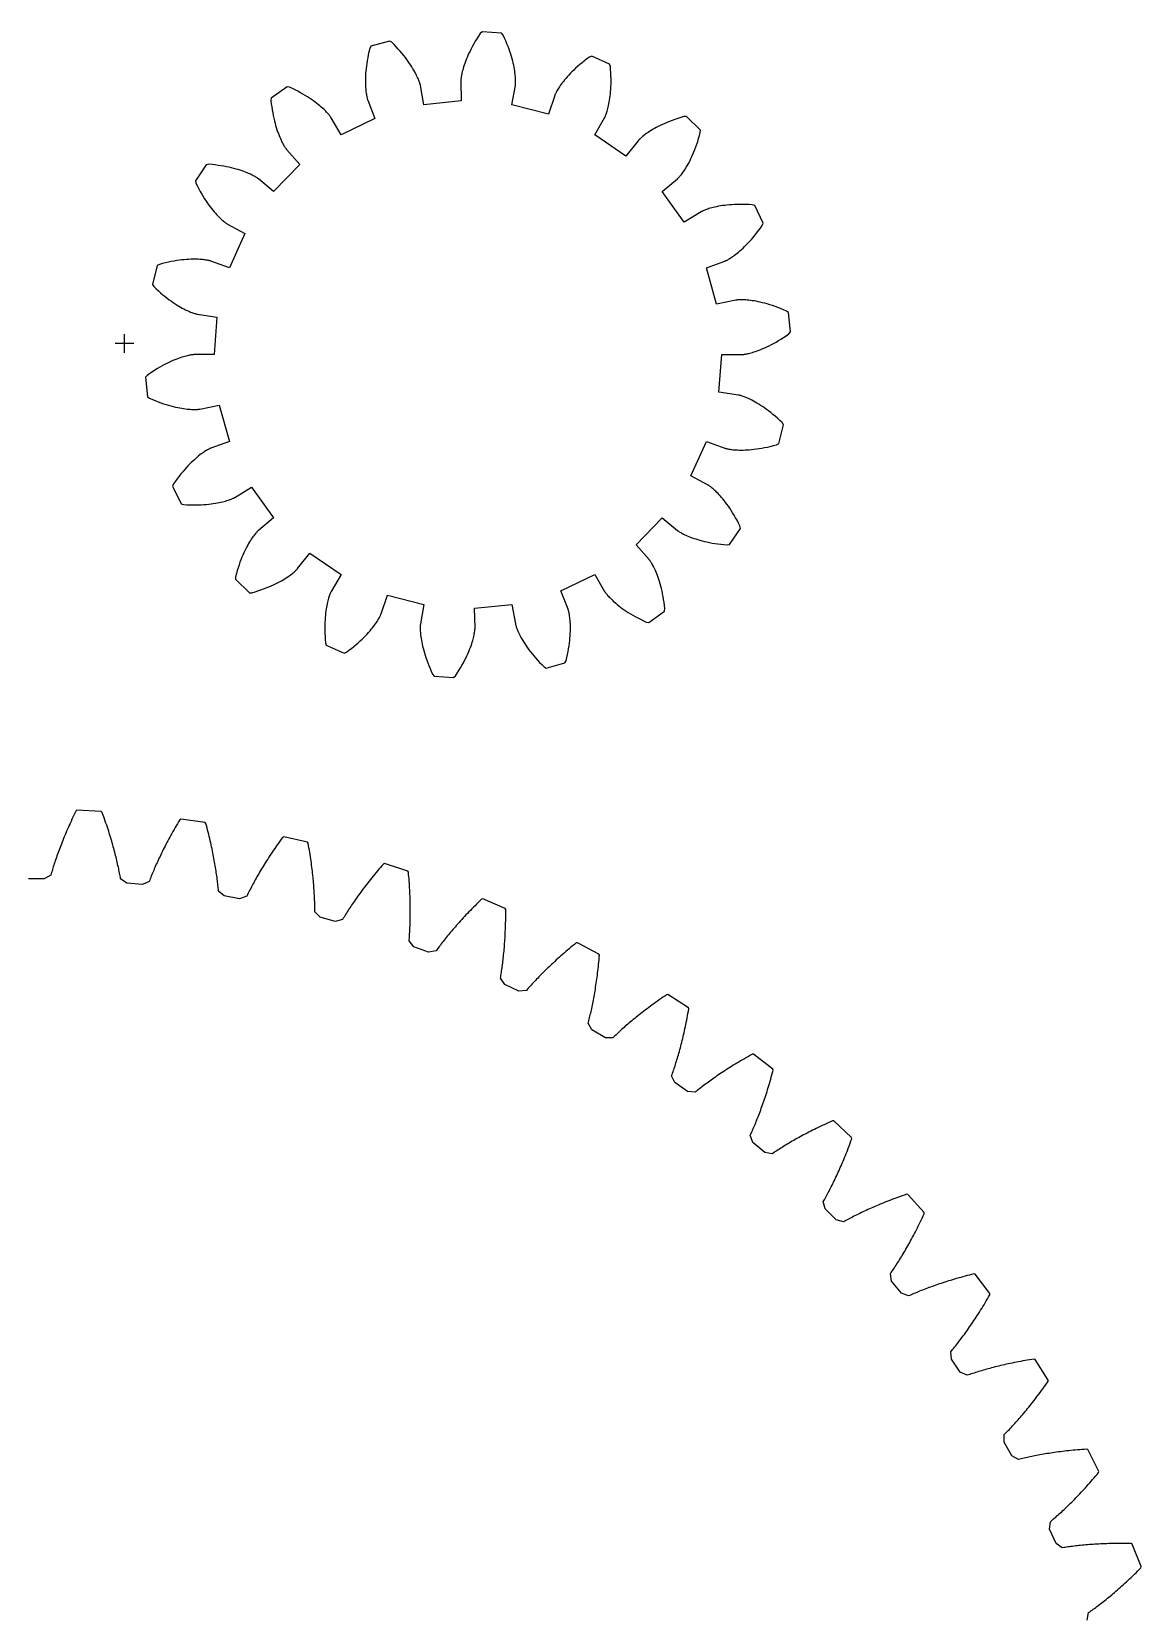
# Model space of a CAD drawing. Extents: x 40 to 151, y 37 to 169.
# Drawn here: x 89.7 to 136, y 102.7 to 168.9 of the extents above; entities that cross this region are included whole.
import ezdxf

# ---------------------------------------------------------------- set-up
doc = ezdxf.new("R2010")
doc.units = 0
doc.layers.add('Layer_1', color=7, linetype='CONTINUOUS')

msp = doc.modelspace()

# ---------------------------------------------------------------- linework, layer by layer
at = {"layer": 'Layer_1', "color": 1}
msp.add_lwpolyline([(119.480262, 155.459025), (119.519971, 155.466363), (119.563744, 155.475309), (119.611527, 155.486062), (119.663261, 155.498762), (119.718895, 155.51355), (119.778359, 155.530596), (119.841586, 155.55007), (119.908503, 155.572111), (119.979036, 155.596862), (120.053103, 155.624464), (120.130612, 155.65509), (120.21148, 155.68887), (120.295611, 155.725942), (120.382899, 155.766452), (120.47325, 155.810521), (120.56655, 155.858302), (120.662697, 155.909909), (120.761565, 155.965476), (120.863044, 156.025123), (120.967003, 156.088979), (121.073325, 156.157158), (121.181876, 156.229771), (121.292518, 156.306936), (121.362083, 156.385733), (121.280501, 157.196532), (121.196633, 157.259891), (121.072834, 157.313468), (120.951995, 157.363), (120.834223, 157.408633), (120.719624, 157.450495), (120.608296, 157.488733), (120.50034, 157.523489), (120.395842, 157.554909), (120.294894, 157.583139), (120.197575, 157.608342), (120.103965, 157.630637), (120.014136, 157.650224), (119.92816, 157.667213), (119.846101, 157.681776), (119.768019, 157.694081), (119.693967, 157.704297), (119.624001, 157.712567), (119.558161, 157.719058), (119.49649, 157.72394), (119.439027, 157.727355), (119.385797, 157.729613), (119.336831, 157.730742), (119.292153, 157.730795), (119.251778, 157.729949), (119.215718, 157.728538), (119.18398, 157.726844), (119.156576, 157.724869), (119.13349, 157.722611), (119.114722, 157.720353), (119.100244, 157.718378), (119.090056, 157.716684), (119.08413, 157.715555), (118.278642, 157.551827), (117.851724, 159.065997), (118.624107, 159.347144), (118.629695, 159.349402), (118.639206, 159.353381), (118.652555, 159.35928), (118.669686, 159.367238), (118.690542, 159.377426), (118.715011, 159.389957), (118.743008, 159.405), (118.774464, 159.422695), (118.809273, 159.443156), (118.847342, 159.466552), (118.888566, 159.492996), (118.932839, 159.522616), (118.980057, 159.555548), (119.030101, 159.591918), (119.082854, 159.631839), (119.1382, 159.675436), (119.196017, 159.722821), (119.256164, 159.774107), (119.318529, 159.829397), (119.382963, 159.888796), (119.449339, 159.952406), (119.517513, 160.020326), (119.587337, 160.092643), (119.658675, 160.169449), (119.731367, 160.250828), (119.805272, 160.336858), (119.880228, 160.427615), (119.956078, 160.523178), (120.03267, 160.62361), (120.109838, 160.728972), (120.187415, 160.839326), (120.225837, 160.937159), (119.871863, 161.671162), (119.771383, 161.702018), (119.636732, 161.710004), (119.506235, 161.715226), (119.379958, 161.717766), (119.25795, 161.717921), (119.140261, 161.715663), (119.026926, 161.711401), (118.917985, 161.705193), (118.81347, 161.697206), (118.713402, 161.687582), (118.617805, 161.676519), (118.526704, 161.664186), (118.440101, 161.650752), (118.358011, 161.636387), (118.280426, 161.62126), (118.20735, 161.605512), (118.138773, 161.58934), (118.074688, 161.572915), (118.015072, 161.556405), (117.9599, 161.539951), (117.909154, 161.523752), (117.862799, 161.507947), (117.820793, 161.492736), (117.783105, 161.478229), (117.749681, 161.464626), (117.720474, 161.452067), (117.695413, 161.440722), (117.674472, 161.430731), (117.657567, 161.422265), (117.644641, 161.415463), (117.63561, 161.410496), (117.630389, 161.407505), (116.929476, 160.978157), (116.010428, 162.255001), (116.640071, 162.78336), (116.644558, 162.787368), (116.652122, 162.794367), (116.662677, 162.804471), (116.676054, 162.81782), (116.692169, 162.834527), (116.710881, 162.854678), (116.732047, 162.878385), (116.755556, 162.90576), (116.781267, 162.936901), (116.809037, 162.971896), (116.838736, 163.01084), (116.870206, 163.05382), (116.903314, 163.100917), (116.9379, 163.152205), (116.973818, 163.207763), (117.010914, 163.267659), (117.049034, 163.331961), (117.08802, 163.400727), (117.127711, 163.474009), (117.167945, 163.551869), (117.208562, 163.634342), (117.249392, 163.721481), (117.290274, 163.813319), (117.331038, 163.909893), (117.371515, 164.011225), (117.411537, 164.117343), (117.450929, 164.228268), (117.489523, 164.34401), (117.527149, 164.464578), (117.563626, 164.589978), (117.598785, 164.720212), (117.601325, 164.825289), (117.017659, 165.393956), (116.912689, 165.388593), (116.783414, 165.350053), (116.659002, 165.310327), (116.539456, 165.269577), (116.424758, 165.227983), (116.314897, 165.185718), (116.209854, 165.14295), (116.109609, 165.099846), (116.014133, 165.056584), (115.923387, 165.013325), (115.837341, 164.970241), (115.755951, 164.927493), (115.679166, 164.885244), (115.60694, 164.843659), (115.539215, 164.802898), (115.475927, 164.763118), (115.417019, 164.724474), (115.362411, 164.687124), (115.312038, 164.651209), (115.265821, 164.616891), (115.223674, 164.584311), (115.185515, 164.553613), (115.151256, 164.52494), (115.120795, 164.498439), (115.094041, 164.474224), (115.070898, 164.452437), (115.051256, 164.433217), (115.035, 164.416679), (115.022018, 164.402963), (115.012196, 164.392154), (115.005395, 164.384393), (115.001528, 164.379793), (114.489732, 163.736614), (113.189402, 164.62212), (113.600365, 165.333969), (113.603224, 165.339247), (113.607951, 165.348419), (113.614397, 165.361514), (113.622415, 165.378645), (113.631844, 165.39984), (113.642529, 165.425183), (113.654317, 165.45471), (113.667051, 165.488477), (113.680561, 165.526529), (113.694689, 165.568916), (113.709274, 165.615669), (113.724148, 165.666819), (113.739162, 165.7224), (113.75412, 165.782423), (113.76888, 165.846919), (113.783245, 165.915892), (113.797074, 165.989354), (113.810197, 166.067304), (113.822417, 166.149744), (113.833593, 166.236665), (113.843556, 166.32806), (113.852107, 166.423906), (113.859106, 166.524191), (113.864384, 166.628878), (113.86777, 166.737946), (113.869182, 166.851351), (113.868335, 166.96906), (113.865005, 167.09102), (113.859134, 167.217184), (113.850527, 167.347503), (113.839012, 167.481906), (113.805552, 167.581545), (113.062588, 167.916294), (112.965785, 167.875344), (112.857487, 167.794919), (112.754169, 167.715036), (112.655767, 167.635855), (112.562213, 167.557542), (112.473432, 167.480249), (112.389354, 167.404134), (112.309894, 167.329348), (112.234974, 167.256038), (112.164496, 167.184354), (112.098375, 167.114436), (112.036514, 167.046429), (111.978811, 166.980465), (111.925162, 166.916688), (111.875461, 166.85522), (111.829597, 166.796194), (111.787455, 166.739732), (111.748919, 166.685955), (111.713865, 166.634983), (111.682172, 166.586923), (111.653711, 166.541894), (111.628356, 166.499999), (111.605965, 166.461334), (111.586412, 166.426), (111.569552, 166.394092), (111.555244, 166.365706), (111.543351, 166.340927), (111.533719, 166.319817), (111.526206, 166.30246), (111.520657, 166.288941), (111.516927, 166.279318), (111.514866, 166.273673), (111.253919, 165.494238), (109.729147, 165.881604), (109.871857, 166.691077), (109.872732, 166.697032), (109.87403, 166.707248), (109.875611, 166.721755), (109.877276, 166.740579), (109.878884, 166.763721), (109.880267, 166.791181), (109.881255, 166.822957), (109.881678, 166.859042), (109.881368, 166.899419), (109.880154, 166.944084), (109.877868, 166.993007), (109.874352, 167.046161), (109.869444, 167.103517), (109.86297, 167.165041), (109.854769, 167.230686), (109.84469, 167.300417), (109.832558, 167.374179), (109.818224, 167.451912), (109.801522, 167.533567), (109.782297, 167.619066), (109.760396, 167.708358), (109.735662, 167.801356), (109.707948, 167.897983), (109.677099, 167.998167), (109.642971, 168.101807), (109.605415, 168.208826), (109.564292, 168.319118), (109.519462, 168.432591), (109.470781, 168.549135), (109.41812, 168.668645), (109.361343, 168.791011), (109.295822, 168.873197), (108.483173, 168.933652), (108.406214, 168.86206), (108.331955, 168.749445), (108.262189, 168.639043), (108.196799, 168.530985), (108.135673, 168.425395), (108.078683, 168.322398), (108.025711, 168.222119), (107.976621, 168.124662), (107.931289, 168.030148), (107.889582, 167.938683), (107.851362, 167.850367), (107.816491, 167.765302), (107.784825, 167.683585), (107.756228, 167.605305), (107.730546, 167.530544), (107.707638, 167.459393), (107.687352, 167.391922), (107.669532, 167.328208), (107.654027, 167.26832), (107.640684, 167.212322), (107.629341, 167.160272), (107.619841, 167.112226), (107.612027, 167.068236), (107.605736, 167.028347), (107.600808, 166.9926), (107.597075, 166.961028), (107.594365, 166.933681), (107.592531, 166.910567), (107.591402, 166.891686), (107.590809, 166.877095), (107.590591, 166.866794), (107.59058, 166.860783), (107.611947, 166.039099), (106.046643, 165.881604), (105.903891, 166.691069), (105.902677, 166.696967), (105.900419, 166.707014), (105.896934, 166.72121), (105.892071, 166.73947), (105.885667, 166.761765), (105.877573, 166.78804), (105.867625, 166.818235), (105.85567, 166.852282), (105.841562, 166.890123), (105.825136, 166.931672), (105.806259, 166.976861), (105.784773, 167.025609), (105.760541, 167.077826), (105.733414, 167.133424), (105.703258, 167.192309), (105.669935, 167.254384), (105.633309, 167.319549), (105.593252, 167.387692), (105.549632, 167.458707), (105.50232, 167.53248), (105.451203, 167.608895), (105.396154, 167.687821), (105.337058, 167.769143), (105.273808, 167.852735), (105.206291, 167.938457), (105.134397, 168.026174), (105.058033, 168.115752), (104.977095, 168.207048), (104.891492, 168.299913), (104.801128, 168.394204), (104.705924, 168.489767), (104.616244, 168.544591), (103.831932, 168.323456), (103.784094, 168.229863), (103.752833, 168.098641), (103.725034, 167.971037), (103.700549, 167.847127), (103.679218, 167.726999), (103.660896, 167.610726), (103.645414, 167.498371), (103.632615, 167.390006), (103.622345, 167.285688), (103.614437, 167.185474), (103.608728, 167.089411), (103.60505, 166.997548), (103.603244, 166.909932), (103.603166, 166.826589), (103.604606, 166.747555), (103.607428, 166.672857), (103.611438, 166.602516), (103.616484, 166.536549), (103.622397, 166.474968), (103.629009, 166.417784), (103.636152, 166.364995), (103.643657, 166.316602), (103.651358, 166.272592), (103.659091, 166.232954), (103.666686, 166.197676), (103.673973, 166.166734), (103.680797, 166.140092), (103.686986, 166.11774), (103.692382, 166.099621), (103.696816, 166.085708), (103.700138, 166.075943), (103.70217, 166.070298), (104.003287, 165.305479), (102.586249, 164.622114), (102.17525, 165.333938), (102.172101, 165.339075), (102.166527, 165.347739), (102.158399, 165.359874), (102.147584, 165.375368), (102.133942, 165.394136), (102.117347, 165.416065), (102.097673, 165.441041), (102.074796, 165.468953), (102.048592, 165.499682), (102.018949, 165.533108), (101.985754, 165.569117), (101.948891, 165.607575), (101.908262, 165.648356), (101.863755, 165.691322), (101.81528, 165.736348), (101.762732, 165.783281), (101.706029, 165.831987), (101.645078, 165.882321), (101.579801, 165.934135), (101.510113, 165.987277), (101.435944, 166.041596), (101.357219, 166.09694), (101.273876, 166.153145), (101.18585, 166.210063), (101.093081, 166.267518), (100.995528, 166.325359), (100.893128, 166.383415), (100.785849, 166.441522), (100.673645, 166.499513), (100.556482, 166.557211), (100.434335, 166.614451), (100.331312, 166.635279), (99.669928, 166.159226), (99.656994, 166.05492), (99.672496, 165.920921), (99.690017, 165.791499), (99.709385, 165.666689), (99.730431, 165.546514), (99.752977, 165.430983), (99.776856, 165.320109), (99.801898, 165.213903), (99.827924, 165.112363), (99.854767, 165.015487), (99.882258, 164.923268), (99.91022, 164.835689), (99.938494, 164.752735), (99.966904, 164.674382), (99.995286, 164.600606), (100.023469, 164.531377), (100.051299, 164.46665), (100.078601, 164.406387), (100.105218, 164.350543), (100.13099, 164.299069), (100.155758, 164.251904), (100.179363, 164.208998), (100.201653, 164.170274), (100.222472, 164.135676), (100.241675, 164.105117), (100.259111, 164.078532), (100.274627, 164.055841), (100.288092, 164.036961), (100.299358, 164.021777), (100.308285, 164.010206), (100.314742, 164.002163), (100.318597, 163.997534), (100.863137, 163.381827), (99.765282, 162.255021), (99.13561, 162.783349), (99.130894, 162.787075), (99.122693, 162.793312), (99.110904, 162.801948), (99.095439, 162.812813), (99.076202, 162.825767), (99.053111, 162.840697), (99.026083, 162.857433), (98.995039, 162.875833), (98.959907, 162.895758), (98.920621, 162.917038), (98.877109, 162.939531), (98.829319, 162.963068), (98.777191, 162.987481), (98.720675, 163.012627), (98.65972, 163.038337), (98.594291, 163.064471), (98.52435, 163.090859), (98.449862, 163.117303), (98.370798, 163.143662), (98.287137, 163.169768), (98.198861, 163.19545), (98.105957, 163.22054), (98.008411, 163.244839), (97.906229, 163.268207), (97.799409, 163.290474), (97.687952, 163.311472), (97.571874, 163.331001), (97.451186, 163.348923), (97.325915, 163.365037), (97.196085, 163.379177), (97.061728, 163.391171), (96.95779, 163.375536), (96.499114, 162.701987), (96.522629, 162.599543), (96.583028, 162.478927), (96.643757, 162.363307), (96.704646, 162.252647), (96.765526, 162.146918), (96.826228, 162.046066), (96.886588, 161.950046), (96.946442, 161.858809), (97.005627, 161.772291), (97.063982, 161.690438), (97.121355, 161.61318), (97.177587, 161.540451), (97.232527, 161.47217), (97.286021, 161.408258), (97.337923, 161.348639), (97.38809, 161.293224), (97.436375, 161.241916), (97.482644, 161.194627), (97.526755, 161.151255), (97.568578, 161.111702), (97.607985, 161.075854), (97.64484, 161.043604), (97.679031, 161.01484), (97.710429, 160.98944), (97.738924, 160.967286), (97.764397, 160.948264), (97.786746, 160.932234), (97.805858, 160.919082), (97.821632, 160.908668), (97.833979, 160.900851), (97.842796, 160.895517), (97.848, 160.892497), (98.57028, 160.500163), (97.924025, 159.065822), (97.151632, 159.34693), (97.145922, 159.348905), (97.136081, 159.351981), (97.122052, 159.356045), (97.103803, 159.360956), (97.081291, 159.366572), (97.054488, 159.372696), (97.023363, 159.379188), (96.9879, 159.385876), (96.948077, 159.392565), (96.903881, 159.399112), (96.855308, 159.40535), (96.802348, 159.411107), (96.745011, 159.416215), (96.683297, 159.420533), (96.617223, 159.423863), (96.546804, 159.426121), (96.472058, 159.426968), (96.393014, 159.426403), (96.309703, 159.424146), (96.222159, 159.420053), (96.130425, 159.413986), (96.034545, 159.405773), (95.934568, 159.395246), (95.830553, 159.382264), (95.722559, 159.366657), (95.610647, 159.348256), (95.494887, 159.32692), (95.375355, 159.30248), (95.252127, 159.274765), (95.125288, 159.243656), (94.994925, 159.208988), (94.902608, 159.158732), (94.701958, 158.368931), (94.759096, 158.280708), (94.857105, 158.188024), (94.953717, 158.100145), (95.048781, 158.016986), (95.142148, 157.938452), (95.233683, 157.864444), (95.323242, 157.79486), (95.410693, 157.729596), (95.495899, 157.66854), (95.578732, 157.611582), (95.659071, 157.558609), (95.736785, 157.509496), (95.811764, 157.464121), (95.883891, 157.422366), (95.953054, 157.384091), (96.019152, 157.349174), (96.082071, 157.317478), (96.141722, 157.288864), (96.198009, 157.26321), (96.250837, 157.24035), (96.300125, 157.220142), (96.345792, 157.202447), (96.387755, 157.187122), (96.425948, 157.173999), (96.460294, 157.162936), (96.490739, 157.153792), (96.517214, 157.14637), (96.539671, 157.140556), (96.558055, 157.136181), (96.572327, 157.133077), (96.582436, 157.131101), (96.588357, 157.129972), (97.401266, 157.008335), (97.284562, 155.439464), (96.4626, 155.439444), (96.456589, 155.439275), (96.446288, 155.438711), (96.431714, 155.437864), (96.412881, 155.436171), (96.389809, 155.433631), (96.362527, 155.430216), (96.331064, 155.425672), (96.295457, 155.419802), (96.255746, 155.412492), (96.211974, 155.403517), (96.164191, 155.392765), (96.112456, 155.380065), (96.056823, 155.365276), (95.997358, 155.34823), (95.934132, 155.328757), (95.867214, 155.306715), (95.796681, 155.281964), (95.722616, 155.254335), (95.645105, 155.223708), (95.564237, 155.189929), (95.480108, 155.152856), (95.392817, 155.112349), (95.302468, 155.068277), (95.209167, 155.020497), (95.113022, 154.96889), (95.014154, 154.913323), (94.912675, 154.853675), (94.808715, 154.78982), (94.702393, 154.72164), (94.593842, 154.649027), (94.483199, 154.571862), (94.413635, 154.493066), (94.495216, 153.682267), (94.579083, 153.618908), (94.702883, 153.565331), (94.823723, 153.515798), (94.941494, 153.470168), (95.056094, 153.428306), (95.167422, 153.390065), (95.275377, 153.355309), (95.379875, 153.32389), (95.480824, 153.295659), (95.578144, 153.270457), (95.671753, 153.248161), (95.76158, 153.228575), (95.847556, 153.211585), (95.929615, 153.197022), (96.007698, 153.184717), (96.081752, 153.174501), (96.151716, 153.166232), (96.217557, 153.159741), (96.279227, 153.154887), (96.336692, 153.151472), (96.389921, 153.149214), (96.438887, 153.148085), (96.483565, 153.148031), (96.523941, 153.148878), (96.559999, 153.150289), (96.591739, 153.151982), (96.619151, 153.153958), (96.642248, 153.156216), (96.661027, 153.158474), (96.675502, 153.160449), (96.68569, 153.162142), (96.691614, 153.163271), (97.497101, 153.327), (97.924018, 151.81283), (97.151636, 151.531683), (97.146046, 151.529425), (97.136535, 151.525445), (97.123172, 151.519547), (97.106027, 151.511588), (97.085176, 151.5014), (97.060707, 151.488869), (97.032697, 151.473827), (97.001241, 151.456132), (96.966432, 151.435671), (96.928363, 151.412274), (96.887139, 151.38583), (96.842865, 151.356211), (96.795646, 151.323278), (96.745603, 151.286908), (96.692849, 151.246988), (96.637504, 151.20339), (96.579689, 151.156005), (96.519539, 151.104723), (96.457176, 151.04943), (96.39274, 150.990033), (96.326366, 150.92642), (96.258191, 150.858501), (96.188367, 150.786184), (96.117029, 150.709377), (96.044338, 150.627999), (95.970432, 150.541969), (95.895477, 150.451212), (95.819627, 150.355648), (95.743034, 150.255217), (95.665865, 150.149858), (95.588287, 150.0395), (95.549868, 149.941668), (95.903841, 149.207667), (96.00432, 149.176809), (96.138973, 149.168822), (96.269468, 149.163601), (96.395747, 149.161061), (96.517753, 149.160906), (96.635442, 149.163164), (96.748778, 149.167425), (96.857718, 149.173634), (96.962234, 149.181649), (97.062301, 149.191273), (97.157897, 149.202336), (97.249001, 149.214669), (97.335603, 149.228103), (97.417693, 149.242468), (97.495278, 149.257623), (97.568355, 149.273343), (97.636931, 149.289515), (97.701017, 149.30594), (97.760633, 149.32245), (97.815804, 149.338903), (97.866551, 149.355103), (97.912906, 149.370907), (97.954911, 149.386147), (97.992599, 149.400654), (98.026023, 149.414257), (98.055231, 149.426816), (98.080281, 149.438161), (98.101222, 149.448152), (98.11813, 149.456618), (98.131061, 149.463392), (98.140098, 149.468359), (98.145313, 149.47135), (98.846225, 149.900698), (99.765273, 148.623854), (99.135629, 148.095494), (99.131133, 148.091487), (99.123558, 148.084488), (99.113017, 148.074384), (99.099631, 148.061035), (99.083519, 148.044356), (99.064816, 148.024205), (99.043638, 148.000498), (99.020129, 147.973123), (98.994416, 147.941982), (98.966645, 147.906987), (98.936948, 147.868043), (98.905477, 147.825063), (98.872372, 147.777966), (98.837784, 147.726678), (98.801867, 147.67112), (98.76477, 147.611224), (98.72665, 147.546922), (98.687663, 147.478156), (98.647972, 147.404874), (98.60774, 147.327017), (98.567123, 147.244541), (98.526292, 147.157402), (98.485411, 147.065564), (98.444645, 146.96899), (98.404169, 146.867658), (98.364147, 146.76154), (98.324755, 146.650615), (98.286161, 146.534873), (98.248535, 146.414305), (98.212057, 146.288905), (98.176898, 146.158671), (98.174273, 146.053594), (98.75794, 145.484928), (98.862912, 145.49029), (98.992186, 145.528827), (99.116597, 145.568556), (99.236145, 145.609303), (99.350842, 145.650897), (99.460704, 145.693165), (99.565746, 145.735933), (99.665991, 145.779034), (99.761467, 145.822296), (99.852212, 145.865555), (99.938259, 145.908639), (100.019648, 145.951387), (100.096432, 145.993636), (100.168661, 146.035221), (100.236384, 146.075983), (100.299673, 146.115762), (100.358582, 146.154407), (100.413188, 146.191756), (100.463561, 146.227672), (100.50978, 146.26199), (100.551926, 146.294569), (100.590085, 146.325267), (100.624345, 146.353941), (100.654805, 146.380469), (100.681563, 146.404684), (100.704716, 146.426472), (100.72437, 146.445691), (100.74064, 146.462229), (100.753634, 146.475945), (100.763463, 146.486754), (100.770259, 146.494515), (100.774134, 146.499116), (101.28593, 147.142292), (102.58626, 146.256786), (102.175297, 145.544939), (102.172438, 145.539633), (102.167711, 145.530461), (102.161265, 145.517366), (102.153247, 145.500235), (102.143818, 145.47904), (102.13313, 145.453697), (102.121341, 145.424171), (102.108608, 145.390403), (102.095098, 145.352351), (102.08097, 145.309964), (102.066384, 145.263211), (102.051511, 145.212061), (102.036511, 145.15648), (102.021551, 145.096457), (102.006799, 145.031961), (101.992425, 144.962989), (101.978599, 144.889529), (101.965481, 144.811576), (101.95325, 144.729136), (101.942071, 144.642215), (101.932111, 144.55082), (101.923546, 144.454974), (101.916544, 144.35469), (101.911267, 144.250002), (101.907888, 144.140935), (101.906562, 144.027529), (101.907493, 143.90982), (101.910812, 143.78786), (101.916694, 143.661696), (101.925307, 143.53138), (101.93681, 143.396974), (101.97027, 143.297336), (102.713234, 142.962589), (102.810036, 143.003537), (102.918334, 143.083961), (103.021653, 143.163844), (103.120054, 143.243025), (103.213608, 143.321339), (103.30239, 143.398631), (103.386467, 143.474746), (103.465927, 143.549535), (103.540848, 143.622845), (103.611326, 143.694527), (103.677447, 143.764444), (103.739308, 143.832454), (103.797011, 143.898415), (103.85066, 143.962195), (103.90036, 144.023663), (103.946225, 144.082687), (103.988367, 144.139148), (104.026903, 144.192925), (104.061957, 144.243898), (104.09365, 144.291957), (104.12211, 144.336986), (104.147465, 144.378882), (104.169857, 144.417546), (104.189409, 144.45288), (104.206269, 144.484788), (104.220578, 144.513174), (104.232471, 144.537953), (104.242103, 144.559064), (104.249616, 144.57642), (104.255164, 144.589939), (104.258895, 144.599563), (104.260955, 144.605207), (104.521903, 145.38464), (106.046675, 144.997276), (105.903965, 144.1878), (105.90309, 144.181845), (105.901791, 144.171629), (105.900211, 144.157123), (105.898546, 144.138299), (105.896937, 144.115156), (105.895554, 144.087696), (105.894567, 144.055924), (105.894143, 144.019839), (105.894454, 143.979458), (105.895667, 143.934794), (105.897953, 143.885873), (105.90147, 143.832717), (105.90638, 143.775361), (105.912855, 143.713839), (105.921056, 143.648191), (105.931134, 143.57846), (105.943267, 143.504698), (105.957601, 143.426966), (105.9743, 143.345313), (105.993525, 143.259811), (106.015425, 143.170519), (106.040159, 143.077521), (106.067874, 142.980894), (106.098722, 142.880711), (106.132851, 142.77707), (106.170406, 142.670052), (106.211529, 142.559759), (106.256359, 142.446286), (106.305041, 142.329742), (106.357702, 142.210233), (106.414478, 142.087867), (106.48, 142.005681), (107.292649, 141.945229), (107.369608, 142.016817), (107.443867, 142.129435), (107.513633, 142.239838), (107.579022, 142.347892), (107.640148, 142.453483), (107.697139, 142.55648), (107.750111, 142.656759), (107.799201, 142.754216), (107.844533, 142.848729), (107.886239, 142.940195), (107.92446, 143.02851), (107.959331, 143.113575), (107.990997, 143.195293), (108.019593, 143.273575), (108.045276, 143.348336), (108.068184, 143.419487), (108.08847, 143.486958), (108.106289, 143.55067), (108.121795, 143.610557), (108.135138, 143.666556), (108.146483, 143.718606), (108.155983, 143.766651), (108.163798, 143.810641), (108.170088, 143.850531), (108.175016, 143.886277), (108.17875, 143.917849), (108.181459, 143.945196), (108.183294, 143.968339), (108.184423, 143.987191), (108.185015, 144.001782), (108.185233, 144.012083), (108.185245, 144.018094), (108.163875, 144.839776), (109.729178, 144.997273), (109.871931, 144.187806), (109.873145, 144.181908), (109.875402, 144.17186), (109.878888, 144.157665), (109.883751, 144.139405), (109.890154, 144.117109), (109.898251, 144.090834), (109.908197, 144.060639), (109.920152, 144.026592), (109.934263, 143.988752), (109.950688, 143.947203), (109.969566, 143.902014), (109.991051, 143.853265), (110.015283, 143.801049), (110.04241, 143.745451), (110.072567, 143.686565), (110.10589, 143.62449), (110.142516, 143.559328), (110.182573, 143.491183), (110.226193, 143.420167), (110.273505, 143.346394), (110.324621, 143.269983), (110.379671, 143.191054), (110.438766, 143.109731), (110.502016, 143.02614), (110.569534, 142.94042), (110.641427, 142.8527), (110.717791, 142.763123), (110.79873, 142.671827), (110.884332, 142.578962), (110.974697, 142.484674), (111.0699, 142.389108), (111.15958, 142.334283), (111.943893, 142.555419), (111.99173, 142.649012), (112.022991, 142.780234), (112.05079, 142.907841), (112.075276, 143.031748), (112.096606, 143.151875), (112.114928, 143.268148), (112.130411, 143.380504), (112.14321, 143.488869), (112.15348, 143.593186), (112.161387, 143.693401), (112.167097, 143.789463), (112.170774, 143.881327), (112.17258, 143.968945), (112.172658, 144.052286), (112.171219, 144.131319), (112.168397, 144.206018), (112.164386, 144.276359), (112.15934, 144.342325), (112.153428, 144.403906), (112.146815, 144.46109), (112.139672, 144.51388), (112.132168, 144.562273), (112.124466, 144.606282), (112.116733, 144.64592), (112.109139, 144.681201), (112.101852, 144.712141), (112.095027, 144.738783), (112.088838, 144.761135), (112.083442, 144.779253), (112.079008, 144.793167), (112.075687, 144.802932), (112.073655, 144.808576), (111.772538, 145.573396), (113.189576, 146.25676), (113.600574, 145.544936), (113.603724, 145.5398), (113.609298, 145.531136), (113.617426, 145.519), (113.62824, 145.503506), (113.641883, 145.484738), (113.658478, 145.46281), (113.678151, 145.437833), (113.701028, 145.409921), (113.727218, 145.379193), (113.75686, 145.345767), (113.790055, 145.309758), (113.826919, 145.271299), (113.867548, 145.230521), (113.912054, 145.187553), (113.960529, 145.14253), (114.013078, 145.095594), (114.06978, 145.04689), (114.130731, 144.996553), (114.196009, 144.944743), (114.265696, 144.891598), (114.339866, 144.837281), (114.418592, 144.781935), (114.501933, 144.72573), (114.58996, 144.668814), (114.68273, 144.611357), (114.780283, 144.553518), (114.882681, 144.495459), (114.98996, 144.437353), (115.102166, 144.379361), (115.219327, 144.321664), (115.341476, 144.264424), (115.444498, 144.243596), (116.105883, 144.719648), (116.118809, 144.823955), (116.103315, 144.957954), (116.085789, 145.087375), (116.066429, 145.212185), (116.045375, 145.332364), (116.022825, 145.447892), (115.998949, 145.558765), (115.973916, 145.664971), (115.947895, 145.766512), (115.921056, 145.863388), (115.893567, 145.955606), (115.865599, 146.043186), (115.837323, 146.126139), (115.808915, 146.204493), (115.780532, 146.278268), (115.752338, 146.347497), (115.724511, 146.412225), (115.69722, 146.472488), (115.670606, 146.528331), (115.644839, 146.579806), (115.62006, 146.626971), (115.596467, 146.669877), (115.574171, 146.708601), (115.553343, 146.743201), (115.534152, 146.773757), (115.516711, 146.800343), (115.501188, 146.823033), (115.487726, 146.841942), (115.476466, 146.857126), (115.467547, 146.868697), (115.461085, 146.87674), (115.457218, 146.881369), (114.912679, 147.497073), (116.010534, 148.623879), (116.640206, 148.095551), (116.644919, 148.091825), (116.653132, 148.085588), (116.664929, 148.076952), (116.680395, 148.066087), (116.699642, 148.053133), (116.722728, 148.038203), (116.749765, 148.021467), (116.780806, 148.003067), (116.81594, 147.983142), (116.855226, 147.961862), (116.898739, 147.939369), (116.946527, 147.915832), (116.998657, 147.891391), (117.055172, 147.866245), (117.116126, 147.840507), (117.181556, 147.814373), (117.251497, 147.787985), (117.325986, 147.761541), (117.405048, 147.735181), (117.48871, 147.709076), (117.576986, 147.683393), (117.669891, 147.658304), (117.767436, 147.633976), (117.869617, 147.610608), (117.976438, 147.588341), (118.087893, 147.567344), (118.203974, 147.547814), (118.324661, 147.529893), (118.449931, 147.513778), (118.579761, 147.499639), (118.714119, 147.487616), (118.818056, 147.503251), (119.276732, 148.1768), (119.253223, 148.279244), (119.192824, 148.399863), (119.132096, 148.515481), (119.071206, 148.62614), (119.010325, 148.731872), (118.949625, 148.832724), (118.889263, 148.928744), (118.82941, 149.019978), (118.770225, 149.106496), (118.71187, 149.188349), (118.654497, 149.265607), (118.598267, 149.338336), (118.543327, 149.406617), (118.489831, 149.470529), (118.437931, 149.530148), (118.387763, 149.585563), (118.339477, 149.636871), (118.293207, 149.68416), (118.249099, 149.727532), (118.207273, 149.767085), (118.167867, 149.802933), (118.131011, 149.835183), (118.096823, 149.863947), (118.065423, 149.889347), (118.03693, 149.911501), (118.011445, 149.930523), (117.989093, 149.946553), (117.969986, 149.959705), (117.95421, 149.970119), (117.941877, 149.977936), (117.933072, 149.98327), (117.927879, 149.98629), (117.205596, 150.378621), (117.851854, 151.812965), (118.624245, 151.531855), (118.629946, 151.529879), (118.639796, 151.526803), (118.653822, 151.522739), (118.672082, 151.517828), (118.694603, 151.512212), (118.721414, 151.506088), (118.752541, 151.499597), (118.788002, 151.492908), (118.827826, 151.486219), (118.872022, 151.479672), (118.920596, 151.473435), (118.973555, 151.467677), (119.030891, 151.462541), (119.092604, 151.458223), (119.158681, 151.454893), (119.229098, 151.452635), (119.303845, 151.451788), (119.38289, 151.452353), (119.466199, 151.454611), (119.553744, 151.458703), (119.645478, 151.464771), (119.741357, 151.472983), (119.841334, 151.48351), (119.94535, 151.496492), (120.053345, 151.512099), (120.165258, 151.5305), (120.281017, 151.551864), (120.400549, 151.576305), (120.523776, 151.604019), (120.650615, 151.635128), (120.780979, 151.669799), (120.873294, 151.720052), (121.073945, 152.509854), (121.016807, 152.598076), (120.918799, 152.690761), (120.822186, 152.778639), (120.727123, 152.861799), (120.633755, 152.940333), (120.542219, 153.01434), (120.452661, 153.083927), (120.365209, 153.149188), (120.280004, 153.210244), (120.197171, 153.267202), (120.116831, 153.320176), (120.039118, 153.369288), (119.96414, 153.414664), (119.892013, 153.456421), (119.822849, 153.494696), (119.756752, 153.52961), (119.693834, 153.561306), (119.63418, 153.589921), (119.577894, 153.615575), (119.525065, 153.638435), (119.475777, 153.658642), (119.430111, 153.676337), (119.388147, 153.691662), (119.349954, 153.704785), (119.315608, 153.715848), (119.285165, 153.724992), (119.258692, 153.732415), (119.236227, 153.738229), (119.217855, 153.742631), (119.203574, 153.745736), (119.193471, 153.747711), (119.187544, 153.74884), (118.374634, 153.870478), (118.491338, 155.439348), (119.313299, 155.439368), (119.319311, 155.43954), (119.329612, 155.440105), (119.344174, 155.440951), (119.362999, 155.442645), (119.386056, 155.445185), (119.413347, 155.4486), (119.444812, 155.453143), (119.480262, 155.459025)], close=True, dxfattribs=at)
for points in [[(93.544333, 155.51821), (93.544333, 156.29624)], [(93.933348, 155.907225), (93.155318, 155.907225)], [(133.765504, 102.561811), (133.82301, 102.871599), (133.870878, 102.905288), (133.919454, 102.939832), (133.968738, 102.975237), (134.018714, 103.011512), (134.069384, 103.048667), (134.120735, 103.086701), (134.17276, 103.12563), (134.225453, 103.165461), (134.278807, 103.206195), (134.332813, 103.247843), (134.387463, 103.290413), (134.442753, 103.333913), (134.49867, 103.378346), (134.555205, 103.423724), (134.61236, 103.470052), (134.670117, 103.517337), (134.728472, 103.565583), (134.787417, 103.614805), (134.846943, 103.664999), (134.907045, 103.716178), (134.967715, 103.768353), (135.028937, 103.82152), (135.090707, 103.875694), (135.153022, 103.93088), (135.21587, 103.987081), (135.279237, 104.044309), (135.343121, 104.102564), (135.407516, 104.161857), (135.472407, 104.222194), (135.537784, 104.283576), (135.603643, 104.346017), (135.66998, 104.409516), (135.736776, 104.474085), (135.804027, 104.539727), (135.871726, 104.606447), (135.939857, 104.674252), (136.008423, 104.743151), (136.025385, 104.792634), (135.64191, 105.736941), (135.595247, 105.760588), (135.498061, 105.762168), (135.401942, 105.763269), (135.306895, 105.76389), (135.212915, 105.764045), (135.120016, 105.763773), (135.028186, 105.76304), (134.937444, 105.761882), (134.847773, 105.760302), (134.759192, 105.758326), (134.671692, 105.755928), (134.585278, 105.753162), (134.499951, 105.750004), (134.415713, 105.746479), (134.332571, 105.742593), (134.250515, 105.738359), (134.169556, 105.733793), (134.089693, 105.728896), (134.010925, 105.723684), (133.933255, 105.718163), (133.856679, 105.712352), (133.781207, 105.706256), (133.706836, 105.699881), (133.633568, 105.693249), (133.561399, 105.68636), (133.490332, 105.679228), (133.420372, 105.671865), (133.351513, 105.664279), (133.283762, 105.656484), (133.217113, 105.648486), (133.151572, 105.640301), (133.087135, 105.631933), (133.023802, 105.623402), (132.961578, 105.614706), (132.900454, 105.605864), (132.840442, 105.59689), (132.781531, 105.587782), (132.723729, 105.578562), (132.466523, 105.760547), (132.193959, 106.355834), (132.224244, 106.669454), (132.268993, 106.707188), (132.314374, 106.745833), (132.360385, 106.7854), (132.407011, 106.825896), (132.454246, 106.867322), (132.502086, 106.90969), (132.550524, 106.953003), (132.599546, 106.997273), (132.649146, 107.042504), (132.699314, 107.088699), (132.750049, 107.135871), (132.801332, 107.184023), (132.853165, 107.233164), (132.905534, 107.283296), (132.958428, 107.334428), (133.01185, 107.386564), (133.065777, 107.439715), (133.120209, 107.493886), (133.175135, 107.549079), (133.230544, 107.605304), (133.286435, 107.662563), (133.342792, 107.720868), (133.399606, 107.780216), (133.456875, 107.840622), (133.514581, 107.902091), (133.572724, 107.964621), (133.631285, 108.028221), (133.690264, 108.092903), (133.749652, 108.158662), (133.80943, 108.225514), (133.869599, 108.293456), (133.930147, 108.362494), (133.991062, 108.432641), (134.052335, 108.503893), (134.113959, 108.576258), (134.175926, 108.649747), (134.238224, 108.724356), (134.250811, 108.77513), (133.786499, 109.682422), (133.737948, 109.701913), (133.640994, 109.695024), (133.545145, 109.687748), (133.450406, 109.680091), (133.356773, 109.672065), (133.264247, 109.663686), (133.172835, 109.654959), (133.082532, 109.6459), (132.993347, 109.636513), (132.905271, 109.626811), (132.818313, 109.616806), (132.73247, 109.606505), (132.647741, 109.595924), (132.564135, 109.585067), (132.481645, 109.573953), (132.400274, 109.562585), (132.320022, 109.550977), (132.240886, 109.539135), (132.162869, 109.527079), (132.085977, 109.514813), (132.010204, 109.502345), (131.93555, 109.489696), (131.862017, 109.476866), (131.789602, 109.46387), (131.718312, 109.450718), (131.648138, 109.437417), (131.579084, 109.423983), (131.51115, 109.410425), (131.444331, 109.396754), (131.378635, 109.382979), (131.314055, 109.369111), (131.250591, 109.35516), (131.188246, 109.34114), (131.127015, 109.327057), (131.066898, 109.31292), (131.007894, 109.29875), (130.950002, 109.284543), (130.893222, 109.270322), (130.621134, 109.429195), (130.297724, 109.998464), (130.300575, 110.313532), (130.341864, 110.35502), (130.383703, 110.397477), (130.42609, 110.440903), (130.469011, 110.485305), (130.512459, 110.530692), (130.556421, 110.577066), (130.600896, 110.62444), (130.645874, 110.67281), (130.691342, 110.722192), (130.737297, 110.772585), (130.783725, 110.824001), (130.830619, 110.87644), (130.87797, 110.929906), (130.92577, 110.984415), (130.974008, 111.039963), (131.02268, 111.096557), (131.07177, 111.154205), (131.121274, 111.212911), (131.171182, 111.272683), (131.22148, 111.333522), (131.272167, 111.395437), (131.323227, 111.45843), (131.374653, 111.522505), (131.426438, 111.587673), (131.47857, 111.653934), (131.531041, 111.721296), (131.583836, 111.789758), (131.636953, 111.859334), (131.690381, 111.930022), (131.744108, 112.001826), (131.798125, 112.074755), (131.852424, 112.148808), (131.906995, 112.223992), (131.961828, 112.300317), (132.016912, 112.377778), (132.072233, 112.456386), (132.127794, 112.536142), (132.135922, 112.587823), (131.594301, 113.451195), (131.544238, 113.466379), (131.448251, 113.451062), (131.353402, 113.435458), (131.25969, 113.419578), (131.16711, 113.403423), (131.07567, 113.387012), (130.985364, 113.370355), (130.896196, 113.353456), (130.808166, 113.336331), (130.721272, 113.318988), (130.635519, 113.301442), (130.5509, 113.283699), (130.467416, 113.265772), (130.385075, 113.247671), (130.303863, 113.229405), (130.223793, 113.21099), (130.144856, 113.192431), (130.067058, 113.173742), (129.99039, 113.15493), (129.914859, 113.136007), (129.840459, 113.116985), (129.767195, 113.097875), (129.695059, 113.078684), (129.624051, 113.059423), (129.554176, 113.040107), (129.48543, 113.020741), (129.417806, 113.001341), (129.351312, 112.981913), (129.285944, 112.962471), (129.221696, 112.943023), (129.158571, 112.923581), (129.096567, 112.904153), (129.035677, 112.88475), (128.975906, 112.865384), (128.917248, 112.846066), (128.859706, 112.826801), (128.803276, 112.807604), (128.747952, 112.788489), (128.463051, 112.923046), (128.091257, 113.46196), (128.066619, 113.776074), (128.104135, 113.821006), (128.142119, 113.866944), (128.180558, 113.913898), (128.219443, 113.961876), (128.258768, 114.010876), (128.298527, 114.060907), (128.338704, 114.111973), (128.379293, 114.164082), (128.420289, 114.217241), (128.461671, 114.271446), (128.503443, 114.32671), (128.54559, 114.383039), (128.588098, 114.440431), (128.630968, 114.498895), (128.674182, 114.558434), (128.717731, 114.619059), (128.761614, 114.680764), (128.80581, 114.743563), (128.850317, 114.807455), (128.895125, 114.872448), (128.940221, 114.938545), (128.985597, 115.005747), (129.031244, 115.074062), (129.077153, 115.143494), (129.123307, 115.214045), (129.169708, 115.285726), (129.216336, 115.35853), (129.263191, 115.43247), (129.310254, 115.507542), (129.357518, 115.583758), (129.404974, 115.661117), (129.452613, 115.73962), (129.500418, 115.819279), (129.548393, 115.900089), (129.596515, 115.982058), (129.644778, 116.065187), (129.693173, 116.149483), (129.696758, 116.201673), (129.081945, 117.014551), (129.030753, 117.025315), (128.936471, 117.001693), (128.84334, 116.977882), (128.751364, 116.95389), (128.66055, 116.929732), (128.570886, 116.90541), (128.482378, 116.880944), (128.395019, 116.85634), (128.308817, 116.831606), (128.223766, 116.80676), (128.139867, 116.781803), (128.057117, 116.756755), (127.975518, 116.731621), (127.895062, 116.706413), (127.815758, 116.681142), (127.737591, 116.655813), (127.660575, 116.630444), (127.584697, 116.605044), (127.509964, 116.579621), (127.436369, 116.554188), (127.363911, 116.528757), (127.292585, 116.503331), (127.2224, 116.477928), (127.153343, 116.452554), (127.085415, 116.427221), (127.018618, 116.40194), (126.952948, 116.376721), (126.888398, 116.351575), (126.824969, 116.326508), (126.762665, 116.301534), (126.701474, 116.276664), (126.641397, 116.251908), (126.58243, 116.227273), (126.524577, 116.202773), (126.467828, 116.178414), (126.412182, 116.154208), (126.35764, 116.130168), (126.304192, 116.106301), (126.008644, 116.215513), (125.591299, 116.719972), (125.539379, 117.030745), (125.572836, 117.078777), (125.606672, 117.127851), (125.640871, 117.177975), (125.67543, 117.229158), (125.710338, 117.281399), (125.745581, 117.334706), (125.781153, 117.389082), (125.817049, 117.444529), (125.853249, 117.501056), (125.889755, 117.558666), (125.926551, 117.61736), (125.963624, 117.677144), (126.000973, 117.738025), (126.038579, 117.800003), (126.076442, 117.863082), (126.114542, 117.927269), (126.152879, 117.992565), (126.191436, 118.058978), (126.230205, 118.126507), (126.269177, 118.195157), (126.308341, 118.26493), (126.347688, 118.335832), (126.387208, 118.407866), (126.426886, 118.481036), (126.466721, 118.555342), (126.506698, 118.630791), (126.546805, 118.707384), (126.587033, 118.785125), (126.627374, 118.864014), (126.667816, 118.944057), (126.708352, 119.02526), (126.748963, 119.107619), (126.789648, 119.191137), (126.830393, 119.275821), (126.871188, 119.361673), (126.912023, 119.448692), (126.952886, 119.536885), (126.952039, 119.589188), (126.268723, 120.345391), (126.21678, 120.351651), (126.124914, 120.319903), (126.034216, 120.288066), (125.944684, 120.256151), (125.856314, 120.224167), (125.769113, 120.192127), (125.683075, 120.160037), (125.598197, 120.127913), (125.514475, 120.095764), (125.431914, 120.063597), (125.35051, 120.031425), (125.270257, 119.999258), (125.191159, 119.967109), (125.113206, 119.934985), (125.036402, 119.902894), (124.960747, 119.870855), (124.886232, 119.83887), (124.81286, 119.806956), (124.740622, 119.775115), (124.669522, 119.743367), (124.599559, 119.711713), (124.530722, 119.680172), (124.463014, 119.648747), (124.396435, 119.617451), (124.330974, 119.586294), (124.266635, 119.555286), (124.203409, 119.524437), (124.141298, 119.493759), (124.080298, 119.463261), (124.020405, 119.432952), (123.961612, 119.402843), (123.903926, 119.372943), (123.847332, 119.343261), (123.79183, 119.313813), (123.737421, 119.284598), (123.684098, 119.255635), (123.631856, 119.226934), (123.580694, 119.198497), (123.276752, 119.28154), (122.817026, 119.747704), (122.738221, 120.05277), (122.767364, 120.103533), (122.796794, 120.155369), (122.826495, 120.208287), (122.856458, 120.262286), (122.886679, 120.317371), (122.917142, 120.373544), (122.947842, 120.430811), (122.978765, 120.489179), (123.009906, 120.548644), (123.041249, 120.609217), (123.07279, 120.670892), (123.104515, 120.733683), (123.136414, 120.797586), (123.168478, 120.862606), (123.200696, 120.928747), (123.233059, 120.996011), (123.265557, 121.0644), (123.298179, 121.133917), (123.330914, 121.20457), (123.363756, 121.276355), (123.396688, 121.349276), (123.429705, 121.423337), (123.462799, 121.498541), (123.495951, 121.574893), (123.529158, 121.652389), (123.562401, 121.731032), (123.595683, 121.81083), (123.628983, 121.891781), (123.662293, 121.973886), (123.69561, 122.057151), (123.728909, 122.141575), (123.762191, 122.227158), (123.79544, 122.313909), (123.828652, 122.401822), (123.861807, 122.490899), (123.894904, 122.581147), (123.927924, 122.672565), (123.922392, 122.724584), (123.175768, 123.418354), (123.123477, 123.420076), (123.03473, 123.380443), (122.947151, 123.340822), (122.860737, 123.301223), (122.775497, 123.261661), (122.691418, 123.222141), (122.608504, 123.182675), (122.52675, 123.143275), (122.44615, 123.10395), (122.366704, 123.06471), (122.28841, 123.025568), (122.21127, 122.98653), (122.135271, 122.947605), (122.060417, 122.908809), (121.986703, 122.870152), (121.914127, 122.831636), (121.842685, 122.793283), (121.77237, 122.755089), (121.703188, 122.717078), (121.635128, 122.679251), (121.568185, 122.641621), (121.502359, 122.604198), (121.437651, 122.566993), (121.37405, 122.530013), (121.311554, 122.493271), (121.25016, 122.456773), (121.189869, 122.420532), (121.130664, 122.38456), (121.072557, 122.34886), (121.015531, 122.313444), (120.959589, 122.278328), (120.904722, 122.243511), (120.850934, 122.209013), (120.798212, 122.174834), (120.746554, 122.140994), (120.695954, 122.107492), (120.646413, 122.074344), (120.597922, 122.041562), (120.287906, 122.097794), (119.789296, 122.52212), (119.684205, 122.819152), (119.708814, 122.872265), (119.733622, 122.92647), (119.758598, 122.981772), (119.783744, 123.038176), (119.80906, 123.095688), (119.834516, 123.154301), (119.860114, 123.21403), (119.885824, 123.274868), (119.911676, 123.336823), (119.937612, 123.399894), (119.963661, 123.464085), (119.989795, 123.529401), (120.016013, 123.595841), (120.042288, 123.663409), (120.068619, 123.732105), (120.095007, 123.801933), (120.121423, 123.872893), (120.147867, 123.944993), (120.174312, 124.018225), (120.200784, 124.092601), (120.227228, 124.168117), (120.253673, 124.244776), (120.280089, 124.322575), (120.306448, 124.401526), (120.332779, 124.48162), (120.359054, 124.562862), (120.385245, 124.645259), (120.41135, 124.728804), (120.437371, 124.8135), (120.463307, 124.899349), (120.489131, 124.986356), (120.514813, 125.074514), (120.540382, 125.163832), (120.56581, 125.254305), (120.591069, 125.345934), (120.616187, 125.438722), (120.641107, 125.532673), (120.63106, 125.584011), (119.826809, 126.210069), (119.774575, 126.20723), (119.689612, 126.160011), (119.60582, 126.112909), (119.523188, 126.065931), (119.441722, 126.01909), (119.361404, 125.972393), (119.282244, 125.925851), (119.204235, 125.879476), (119.127369, 125.833273), (119.051649, 125.78726), (118.977066, 125.741442), (118.90362, 125.69583), (118.831301, 125.650432), (118.760116, 125.60526), (118.690051, 125.560321), (118.62111, 125.515631), (118.553281, 125.471193), (118.486563, 125.427021), (118.420952, 125.38312), (118.356451, 125.339508), (118.293041, 125.296187), (118.230729, 125.25317), (118.169509, 125.210464), (118.109371, 125.168081), (118.050318, 125.126032), (117.992342, 125.084322), (117.935431, 125.042965), (117.879591, 125.001967), (117.824814, 124.961339), (117.771091, 124.921091), (117.718422, 124.881229), (117.666804, 124.841767), (117.616224, 124.80271), (117.56668, 124.764069), (117.518169, 124.725852), (117.470688, 124.688071), (117.424223, 124.650729), (117.378774, 124.613843), (117.065033, 124.642844), (116.531339, 125.022099), (116.400758, 125.308842), (116.420654, 125.363895), (116.440636, 125.420054), (116.460702, 125.477324), (116.480824, 125.535708), (116.501031, 125.595204), (116.521267, 125.655812), (116.541558, 125.717545), (116.561878, 125.78039), (116.582227, 125.844364), (116.602575, 125.909458), (116.622923, 125.975672), (116.643271, 126.043019), (116.663591, 126.111489), (116.683883, 126.181088), (116.704118, 126.251818), (116.724297, 126.323681), (116.74442, 126.396676), (116.764486, 126.470803), (116.784467, 126.546066), (116.804336, 126.62246), (116.824119, 126.699995), (116.843762, 126.778665), (116.863292, 126.858472), (116.88268, 126.939418), (116.901928, 127.021504), (116.921006, 127.104726), (116.939915, 127.189092), (116.958655, 127.274594), (116.977197, 127.361239), (116.995541, 127.44902), (117.013688, 127.537945), (117.031609, 127.62801), (117.049276, 127.719214), (117.066718, 127.811559), (117.083905, 127.905043), (117.100838, 127.999667), (117.117489, 128.095427), (117.103011, 128.145696), (116.247254, 128.699276), (116.195464, 128.691882), (116.114946, 128.637439), (116.035576, 128.58321), (115.957356, 128.529211), (115.880278, 128.475445), (115.804338, 128.421928), (115.729537, 128.368664), (115.655866, 128.315665), (115.583318, 128.262942), (115.511896, 128.210502), (115.441589, 128.158359), (115.372399, 128.106519), (115.304313, 128.05499), (115.237333, 128.003784), (115.171451, 127.952912), (115.106667, 127.902383), (115.04297, 127.8522), (114.980356, 127.802383), (114.918823, 127.752935), (114.858365, 127.703865), (114.798975, 127.65518), (114.74065, 127.606895), (114.683382, 127.559019), (114.627169, 127.511555), (114.572003, 127.464519), (114.517881, 127.417915), (114.464795, 127.371755), (114.412742, 127.326049), (114.361714, 127.280799), (114.311707, 127.236023), (114.26271, 127.191723), (114.214724, 127.147912), (114.167742, 127.104595), (114.121757, 127.06178), (114.076759, 127.019482), (114.032747, 126.977706), (113.989714, 126.936458), (113.947654, 126.895752), (113.632583, 126.897304), (113.067865, 127.228601), (112.912787, 127.502873), (112.927801, 127.559451), (112.942815, 127.617138), (112.957801, 127.675938), (112.972759, 127.735854), (112.987689, 127.796882), (113.00259, 127.859028), (113.017407, 127.922289), (113.032167, 127.986671), (113.046871, 128.05217), (113.061462, 128.118789), (113.075968, 128.186528), (113.090361, 128.255391), (113.104642, 128.325371), (113.118781, 128.396475), (113.132779, 128.4687), (113.146636, 128.542049), (113.160324, 128.616518), (113.173842, 128.692111), (113.187192, 128.768829), (113.200343, 128.846667), (113.213269, 128.925629), (113.225997, 129.005712), (113.2385, 129.086919), (113.250748, 129.169246), (113.262771, 129.252694), (113.274539, 129.337266), (113.286026, 129.422958), (113.29723, 129.509771), (113.308152, 129.597699), (113.318764, 129.686749), (113.329093, 129.776915), (113.339084, 129.868197), (113.348764, 129.960596), (113.358077, 130.054107), (113.367052, 130.148735), (113.37566, 130.244472), (113.3839, 130.341321), (113.365104, 130.390135), (112.464356, 130.867025), (112.413412, 130.855143), (112.337943, 130.79389), (112.263602, 130.73295), (112.190386, 130.672337), (112.118286, 130.612059), (112.047302, 130.552128), (111.977426, 130.492546), (111.908652, 130.43333), (111.84098, 130.374484), (111.774398, 130.316019), (111.708906, 130.257946), (111.644494, 130.200271), (111.581161, 130.143004), (111.518897, 130.086157), (111.457703, 130.029738), (111.397564, 129.973751), (111.338484, 129.918212), (111.28045, 129.863123), (111.223464, 129.808502), (111.167513, 129.754347), (111.11259, 129.700675), (111.058694, 129.647492), (111.00582, 129.594804), (110.953956, 129.542621), (110.903099, 129.490956), (110.853248, 129.439813), (110.804387, 129.389202), (110.75651, 129.339132), (110.709622, 129.28961), (110.663707, 129.240641), (110.618761, 129.192239), (110.574773, 129.144414), (110.531746, 129.097168), (110.489666, 129.05051), (110.448527, 129.00445), (110.408327, 128.958998), (110.36905, 128.914156), (110.330699, 128.869937), (110.01669, 128.844017), (109.425246, 129.124836), (109.246859, 129.384546), (109.256877, 129.442218), (109.266812, 129.500994), (109.276633, 129.560875), (109.286313, 129.621869), (109.295881, 129.683967), (109.305307, 129.747174), (109.314564, 129.811486), (109.323651, 129.876911), (109.332569, 129.94344), (109.341318, 130.011078), (109.34987, 130.079825), (109.358195, 130.149677), (109.366323, 130.220637), (109.374225, 130.292702), (109.381874, 130.365872), (109.389296, 130.44015), (109.396436, 130.51553), (109.403323, 130.592014), (109.409927, 130.669599), (109.416248, 130.748286), (109.42226, 130.828075), (109.427961, 130.908963), (109.433323, 130.990949), (109.438375, 131.074035), (109.443059, 131.158213), (109.447406, 131.243487), (109.451385, 131.329855), (109.454997, 131.417313), (109.458215, 131.50586), (109.461037, 131.595491), (109.463577, 131.686214), (109.465553, 131.778021), (109.467246, 131.870912), (109.468375, 131.964881), (109.468939, 132.05993), (109.469173, 132.156055), (109.468939, 132.253255), (109.445938, 132.30024), (108.507055, 132.69681), (108.457339, 132.680526), (108.387495, 132.612931), (108.318748, 132.545742), (108.251091, 132.478979), (108.184523, 132.412649), (108.119031, 132.346753), (108.054614, 132.281311), (107.991263, 132.216324), (107.928974, 132.151808), (107.867743, 132.08776), (107.807562, 132.024198), (107.748422, 131.96113), (107.690321, 131.898567), (107.63325, 131.836506), (107.577204, 131.774968), (107.522179, 131.713954), (107.468159, 131.653474), (107.415152, 131.593538), (107.363135, 131.534159), (107.312118, 131.475335), (107.262086, 131.417079), (107.213033, 131.359401), (107.164948, 131.302305), (107.117831, 131.245804), (107.07167, 131.189901), (107.026464, 131.134608), (106.982197, 131.079931), (106.938873, 131.025879), (106.896478, 130.972457), (106.855005, 130.919673), (106.814447, 130.867541), (106.774798, 130.816064), (106.736049, 130.765247), (106.698197, 130.715099), (106.661229, 130.665625), (106.625141, 130.616844), (106.589925, 130.56875), (106.555573, 130.521357), (106.245019, 130.468166), (105.631351, 130.696368), (105.431004, 130.939545), (105.435971, 130.997869), (105.44074, 131.057288), (105.445284, 131.117799), (105.44963, 131.1794), (105.453751, 131.242095), (105.457617, 131.305883), (105.46123, 131.370761), (105.464588, 131.436724), (105.467693, 131.503783), (105.470515, 131.57192), (105.473055, 131.641149), (105.475313, 131.711465), (105.477288, 131.782861), (105.478982, 131.855339), (105.48011, 131.928897), (105.480957, 132.003537), (105.481522, 132.079254), (105.481714, 132.156047), (105.481522, 132.233912), (105.480957, 132.312852), (105.48011, 132.392859), (105.478699, 132.473933), (105.477006, 132.55608), (105.474748, 132.639284), (105.472208, 132.723553), (105.469104, 132.80888), (105.465548, 132.895266), (105.461512, 132.982707), (105.456996, 133.071197), (105.452001, 133.160741), (105.446498, 133.251326), (105.440486, 133.34296), (105.433967, 133.435631), (105.426912, 133.529343), (105.41932, 133.624088), (105.411164, 133.719868), (105.402443, 133.816679), (105.375434, 133.861482), (104.405561, 134.174712), (104.35745, 134.154166), (104.293764, 134.080737), (104.231133, 134.007817), (104.169558, 133.93541), (104.109018, 133.863531), (104.049523, 133.792182), (103.991052, 133.72137), (103.933606, 133.65111), (103.877181, 133.581407), (103.821761, 133.512271), (103.767349, 133.443705), (103.71393, 133.375721), (103.661504, 133.308329), (103.610061, 133.241535), (103.559588, 133.175343), (103.510089, 133.109769), (103.46155, 133.04481), (103.413964, 132.980483), (103.367327, 132.916794), (103.321627, 132.853745), (103.276864, 132.791351), (103.233023, 132.729618), (103.190097, 132.668551), (103.148086, 132.608155), (103.106974, 132.548443), (103.066758, 132.489422), (103.027424, 132.431092), (102.988974, 132.373471), (102.951394, 132.316558), (102.914679, 132.260362), (102.878823, 132.204891), (102.843813, 132.150148), (102.809642, 132.096151), (102.776303, 132.042895), (102.743785, 131.990394), (102.712089, 131.938645), (102.681197, 131.88767), (102.651106, 131.837463), (102.346369, 131.757408), (101.715148, 131.931254), (101.494371, 132.156047), (101.494215, 132.214577), (101.493651, 132.274188), (101.492804, 132.334865), (101.491675, 132.39661), (101.490264, 132.459424), (101.488571, 132.523308), (101.486595, 132.588253), (101.484055, 132.654262), (101.481233, 132.721332), (101.478101, 132.789458), (101.474573, 132.858645), (101.47065, 132.928881), (101.466332, 133.000173), (101.461591, 133.072513), (101.456426, 133.145904), (101.45081, 133.220338), (101.44477, 133.29581), (101.438251, 133.372328), (101.43128, 133.44988), (101.423829, 133.528468), (101.415899, 133.608088), (101.40746, 133.688736), (101.398514, 133.770409), (101.389059, 133.853105), (101.379069, 133.936821), (101.368542, 134.021558), (101.357479, 134.107303), (101.345851, 134.194058), (101.333631, 134.281821), (101.320846, 134.370585), (101.307469, 134.460352), (101.293499, 134.551109), (101.278908, 134.642862), (101.263725, 134.735597), (101.247892, 134.829323), (101.231438, 134.924029), (101.214336, 135.019708), (101.183528, 135.06199), (100.190047, 135.289501), (100.143915, 135.264835), (100.086869, 135.186137), (100.030834, 135.108035), (99.975801, 135.030539), (99.921758, 134.953653), (99.868706, 134.877389), (99.81663, 134.801756), (99.765525, 134.726752), (99.715391, 134.652398), (99.666211, 134.578693), (99.617977, 134.505648), (99.570688, 134.43327), (99.524333, 134.361563), (99.478909, 134.290536), (99.4344, 134.220197), (99.390805, 134.150556), (99.34811, 134.081618), (99.306313, 134.013388), (99.265402, 133.945875), (99.225372, 133.879087), (99.186213, 133.813027), (99.147922, 133.747707), (99.110485, 133.683131), (99.073892, 133.619304), (99.038143, 133.556239), (99.003221, 133.493932), (98.969128, 133.432399), (98.935843, 133.371646), (98.903368, 133.31167), (98.871688, 133.252491), (98.840802, 133.194108), (98.810694, 133.136526), (98.78136, 133.079749), (98.752791, 133.023793), (98.724964, 132.968655), (98.697898, 132.914344), (98.671567, 132.860866), (98.64597, 132.808228), (98.349368, 132.701918), (97.705402, 132.820093), (97.465869, 133.024786), (97.460619, 133.083082), (97.455003, 133.142427), (97.448992, 133.202806), (97.442557, 133.264229), (97.435699, 133.326685), (97.428446, 133.390176), (97.420741, 133.454692), (97.412585, 133.520241), (97.403977, 133.586815), (97.394918, 133.65441), (97.385379, 133.723023), (97.37536, 133.792653), (97.364833, 133.863296), (97.353798, 133.934947), (97.342255, 134.007608), (97.330176, 134.081268), (97.317561, 134.155933), (97.304409, 134.231588), (97.290693, 134.308239), (97.276413, 134.385879), (97.261568, 134.464503), (97.24613, 134.54411), (97.2301, 134.624692), (97.213477, 134.706249), (97.196234, 134.788776), (97.178369, 134.872269), (97.159855, 134.956724), (97.140692, 135.042136), (97.12088, 135.128501), (97.100419, 135.215813), (97.079281, 135.304072), (97.057465, 135.393265), (97.034944, 135.483399), (97.011717, 135.574461), (96.987784, 135.666451), (96.963118, 135.759358), (96.937746, 135.85318), (96.903374, 135.892621), (95.89384, 136.032677), (95.850034, 136.004085), (95.800063, 135.920713), (95.751047, 135.838025), (95.702976, 135.756028), (95.655845, 135.674726), (95.609637, 135.594129), (95.564351, 135.51424), (95.51998, 135.435071), (95.476515, 135.35663), (95.433945, 135.27892), (95.392263, 135.20195), (95.351463, 135.125724), (95.311534, 135.05025), (95.272469, 134.975537), (95.234264, 134.901589), (95.196901, 134.828412), (95.160378, 134.75601), (95.124686, 134.684402), (95.08982, 134.613576), (95.055761, 134.543554), (95.022513, 134.474333), (94.990057, 134.405925), (94.958386, 134.33833), (94.9275, 134.271559), (94.897381, 134.205612), (94.868027, 134.140504), (94.839421, 134.076233), (94.811566, 134.012809), (94.784444, 133.950235), (94.758056, 133.888519), (94.732374, 133.82766), (94.707398, 133.767677), (94.683126, 133.70856), (94.659533, 133.650326), (94.636616, 133.592973), (94.614377, 133.536511), (94.592815, 133.480945), (94.571903, 133.426272), (94.285698, 133.29452), (93.633881, 133.356118), (93.377423, 133.539153), (93.367121, 133.596774), (93.356341, 133.655397), (93.34508, 133.715025), (93.333311, 133.775655), (93.321063, 133.837273), (93.308278, 133.899889), (93.294985, 133.963494), (93.281157, 134.028083), (93.266791, 134.093655), (93.251862, 134.1602), (93.236368, 134.227721), (93.220309, 134.296211), (93.203658, 134.365669), (93.186415, 134.436089), (93.168578, 134.507466), (93.150149, 134.579794), (93.131071, 134.653073), (93.111372, 134.727294), (93.091023, 134.802459), (93.070054, 134.87856), (93.048408, 134.955592), (93.026084, 135.033551), (93.003083, 135.112426), (92.979405, 135.192224), (92.955021, 135.272934), (92.929931, 135.354553), (92.904136, 135.437072), (92.877607, 135.520488), (92.850344, 135.604799), (92.822348, 135.689994), (92.793589, 135.776074), (92.764072, 135.863027), (92.733784, 135.950855), (92.702714, 136.039546), (92.670857, 136.129098), (92.638198, 136.219505), (92.604732, 136.310761), (92.567052, 136.347052), (91.549159, 136.398589), (91.508005, 136.366289), (91.465494, 136.278882), (91.423872, 136.192236), (91.38313, 136.106356), (91.343261, 136.021261), (91.304258, 135.936941), (91.266107, 135.853412), (91.228805, 135.770676), (91.192337, 135.688744), (91.156703, 135.607619), (91.121891, 135.527307), (91.087886, 135.447816), (91.054688, 135.369149), (91.022289, 135.291315), (90.990669, 135.214317), (90.959828, 135.138165), (90.929752, 135.062859), (90.90044, 134.988409), (90.871876, 134.914814), (90.844049, 134.842088), (90.816956, 134.770237), (90.790596, 134.699258), (90.764942, 134.62916), (90.739994, 134.559951), (90.715751, 134.491633), (90.692185, 134.424213), (90.669297, 134.357693), (90.647058, 134.292079), (90.625496, 134.227383), (90.604584, 134.163601), (90.584292, 134.100736), (90.564649, 134.038799), (90.545627, 133.977797), (90.527198, 133.917726), (90.50939, 133.858595), (90.492174, 133.800412), (90.475523, 133.743174), (90.459465, 133.686888), (90.185828, 133.530692), (89.531123, 133.535236)]]:
    msp.add_lwpolyline(points, dxfattribs=at)

doc.saveas('drawing.dxf')
